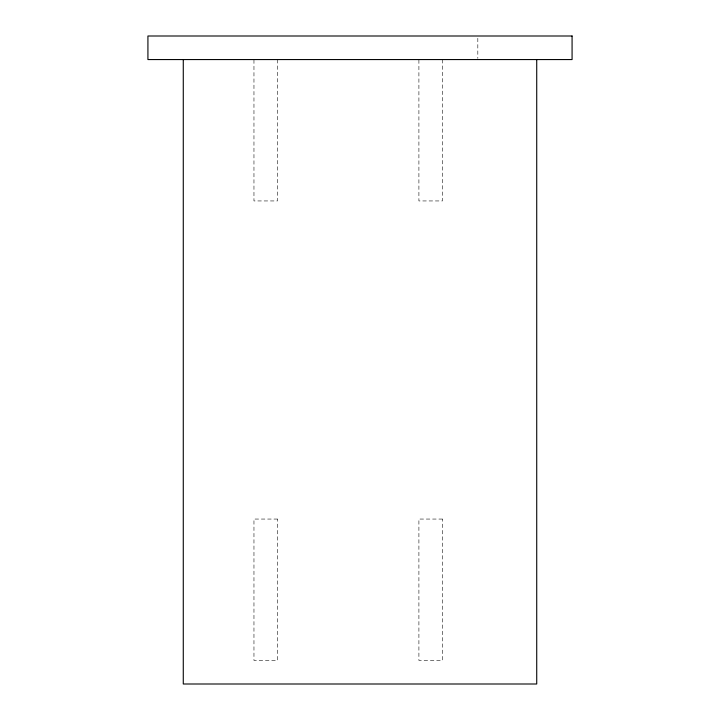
<?xml version="1.0" encoding="UTF-8"?>
<svg xmlns="http://www.w3.org/2000/svg" width="720" height="720" viewBox="0 0 720 720"><rect width="100%" height="100%" fill="white"/><g stroke="black" fill="none" stroke-linecap="round" stroke-linejoin="round"><path stroke-width="0.54" stroke-dasharray="3.6 2.7" d="M477.819 38.241L477.819 58.446M442.476 59.562L442.476 200.943L418.905 200.943L418.905 59.562M277.524 59.562L277.524 200.943L253.962 200.943L253.962 59.562M277.524 519.057L253.962 519.057L253.962 660.438L277.524 660.438L277.524 519.057M442.476 519.057L418.905 519.057L418.905 660.438L442.476 660.438L442.476 519.057"/><path stroke-width="1.08" d="M536.724 59.562L536.724 684L183.276 684L183.276 59.562M572.076 36L147.924 36L147.924 59.562L572.076 59.562L572.076 36"/></g></svg>
